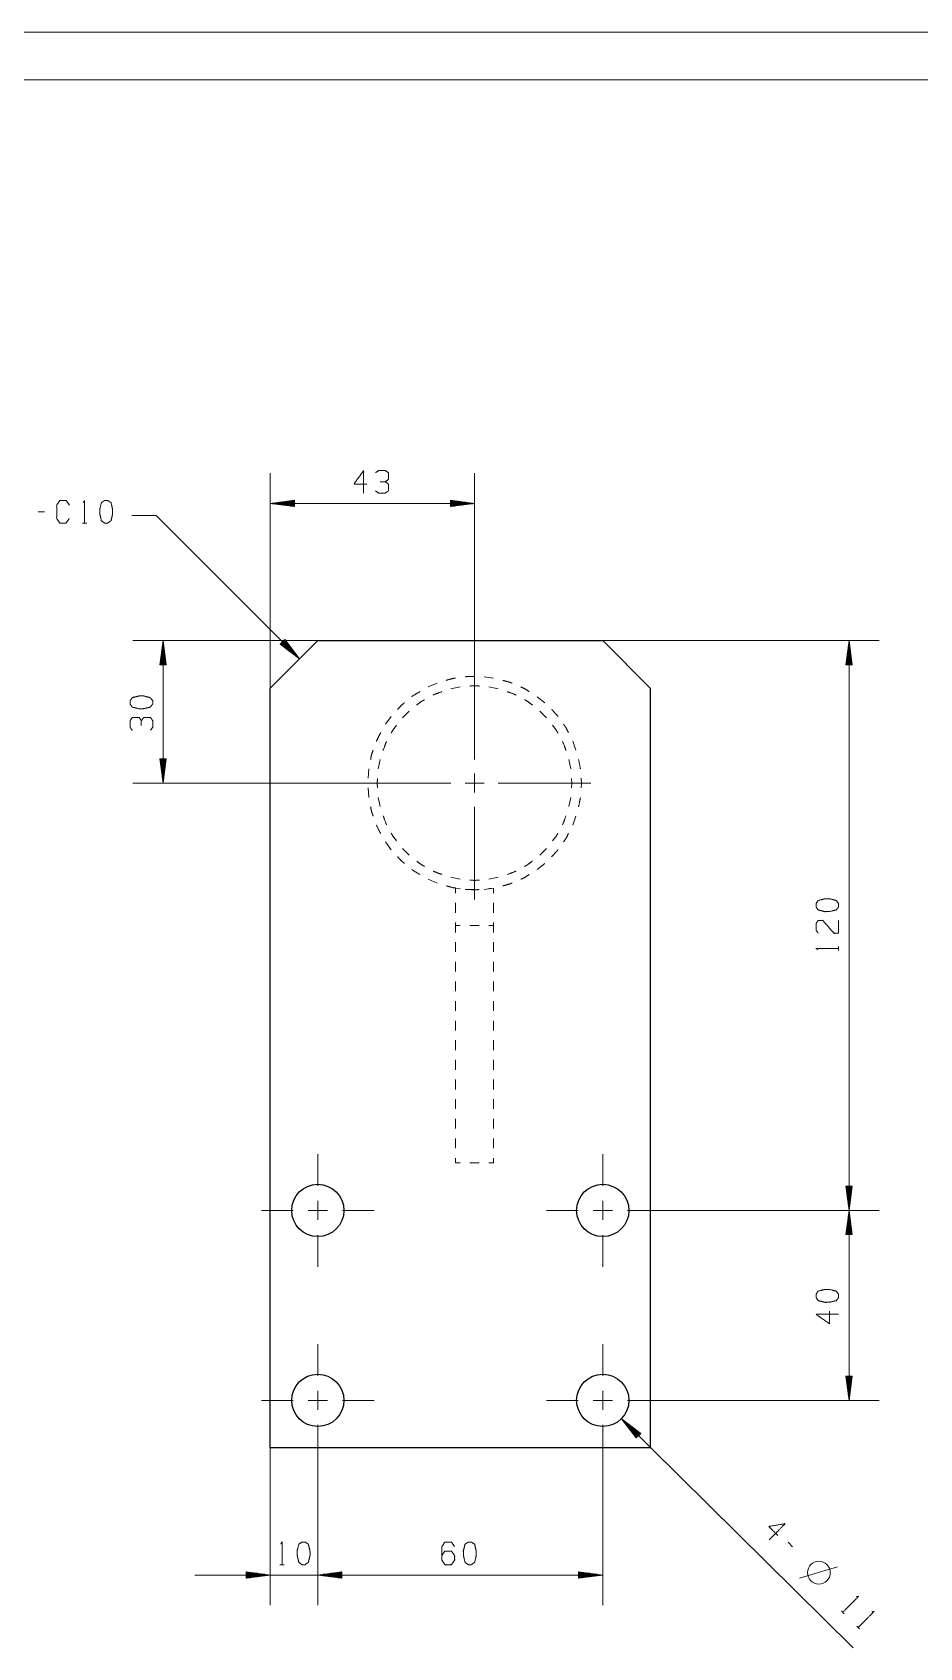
# Model space of a CAD drawing. Header units: millimetres. Extents: x 0 to 420, y 0 to 297.
# Drawn here: x 233.2 to 326.6, y 126.9 to 297 of the extents above; entities that cross this region are included whole.
import ezdxf

# ---------------------------------------------------------------- set-up
doc = ezdxf.new("R2010")
doc.units = ezdxf.units.MM
doc.layers.add('101', color=7, linetype='Continuous', true_color=0xffffff)

msp = doc.modelspace()

# ---------------------------------------------------------------- linework, layer by layer
at = {"layer": '101', "color": 133, "linetype": 'Continuous', "lineweight": 18}
for p, q in [((420, 297), (0, 297)), ((415, 292), (25, 292))]:
    msp.add_line(p, q, dxfattribs=at)
at = {"layer": '101', "color": 22, "linetype": 'Continuous', "lineweight": 18}
for p, q in [((258.21, 227.94), (258.21, 250.56)), ((279.71, 230.19), (279.71, 250.56)), ((260.75, 247.72), (258.21, 247.38)), ((258.21, 247.38), (260.75, 247.05)), ((258.21, 247.38), (279.71, 247.38)), ((260.75, 247.41), (258.41, 247.41)), ((260.75, 247.36), (258.41, 247.36)), ((260.75, 247.46), (258.79, 247.46)), ((260.75, 247.31), (258.79, 247.31)), ((260.75, 247.51), (259.18, 247.51)), ((260.75, 247.26), (259.18, 247.26)), ((260.75, 247.56), (259.57, 247.56)), ((260.75, 247.21), (259.57, 247.21)), ((260.75, 247.61), (259.95, 247.61)), ((260.75, 247.16), (259.95, 247.16)), ((260.75, 247.66), (260.34, 247.66)), ((260.75, 247.1), (260.34, 247.1)), ((260.75, 247.71), (260.72, 247.71)), ((260.75, 247.71), (260.72, 247.71)), ((260.75, 247.05), (260.72, 247.05)), ((260.75, 247.05), (260.72, 247.05)), ((260.75, 247.05), (260.75, 247.72)), ((279.71, 247.38), (277.17, 247.72)), ((277.17, 247.72), (277.17, 247.05)), ((277.17, 247.71), (277.21, 247.71)), ((277.17, 247.71), (277.21, 247.71)), ((277.17, 247.66), (277.59, 247.66)), ((277.17, 247.61), (277.98, 247.61)), ((277.17, 247.56), (278.36, 247.56)), ((277.17, 247.51), (278.75, 247.51)), ((277.17, 247.46), (279.14, 247.46)), ((277.17, 247.41), (279.52, 247.41)), ((277.17, 247.05), (279.71, 247.38)), ((277.17, 247.36), (279.52, 247.36)), ((277.17, 247.31), (279.14, 247.31)), ((277.17, 247.26), (278.75, 247.26)), ((277.17, 247.21), (278.36, 247.21)), ((277.17, 247.16), (277.98, 247.16)), ((277.17, 247.1), (277.59, 247.1)), ((277.17, 247.05), (277.21, 247.05)), ((277.17, 247.05), (277.21, 247.05)), ((246.18, 246.13), (243.64, 246.13)), ((246.18, 246.13), (261.29, 231.02)), ((259.73, 233.05), (259.26, 232.58)), ((259.73, 233.05), (259.75, 233.03)), ((259.73, 233.05), (259.75, 233.03)), ((261.29, 231.02), (259.73, 233.05)), ((263.21, 232.94), (243.74, 232.94)), ((246.92, 232.94), (246.58, 230.4)), ((246.74, 230.4), (246.74, 231.59)), ((246.79, 230.4), (246.79, 231.98)), ((246.84, 230.4), (246.84, 232.36)), ((246.89, 230.4), (246.89, 232.75)), ((246.92, 217.94), (246.92, 232.94)), ((247.25, 230.4), (246.92, 232.94)), ((246.94, 230.4), (246.94, 232.75)), ((246.99, 230.4), (246.99, 232.36)), ((247.04, 230.4), (247.04, 231.98)), ((247.1, 230.4), (247.1, 231.59)), ((259.26, 232.58), (259.28, 232.56)), ((259.26, 232.58), (259.28, 232.56)), ((259.26, 232.58), (261.29, 231.02)), ((259.3, 232.62), (259.59, 232.32)), ((259.33, 232.65), (259.9, 232.09)), ((259.37, 232.69), (260.21, 231.85)), ((259.41, 232.73), (260.52, 231.61)), ((259.44, 232.76), (260.83, 231.38)), ((259.48, 232.8), (261.14, 231.14)), ((259.51, 232.83), (261.17, 231.17)), ((259.55, 232.87), (260.94, 231.48)), ((259.59, 232.91), (260.7, 231.79)), ((259.62, 232.94), (260.46, 232.1)), ((259.66, 232.98), (260.23, 232.41)), ((259.69, 233.01), (259.99, 232.72)), ((293.21, 232.94), (322.31, 232.94)), ((319.14, 232.94), (318.8, 230.4)), ((318.96, 230.4), (318.96, 231.59)), ((319.01, 230.4), (319.01, 231.98)), ((319.06, 230.4), (319.06, 232.36)), ((319.11, 230.4), (319.11, 232.75)), ((319.47, 230.4), (319.14, 232.94)), ((319.14, 232.94), (319.14, 172.94)), ((319.16, 230.4), (319.16, 232.75)), ((319.21, 230.4), (319.21, 232.36)), ((319.26, 230.4), (319.26, 231.98)), ((319.31, 230.4), (319.31, 231.59)), ((246.58, 230.4), (247.25, 230.4)), ((246.59, 230.4), (246.59, 230.43)), ((246.59, 230.4), (246.59, 230.43)), ((246.64, 230.4), (246.64, 230.82)), ((246.69, 230.4), (246.69, 231.21)), ((247.15, 230.4), (247.15, 231.21)), ((247.2, 230.4), (247.2, 230.82)), ((247.25, 230.4), (247.25, 230.43)), ((247.25, 230.4), (247.25, 230.43)), ((318.8, 230.4), (319.47, 230.4)), ((318.81, 230.4), (318.81, 230.43)), ((318.81, 230.4), (318.81, 230.43)), ((318.86, 230.4), (318.86, 230.82)), ((318.91, 230.4), (318.91, 231.21)), ((319.36, 230.4), (319.36, 231.21)), ((319.42, 230.4), (319.42, 230.82)), ((319.47, 230.4), (319.47, 230.43)), ((319.47, 230.4), (319.47, 230.43)), ((247.25, 220.48), (246.58, 220.48)), ((246.58, 220.48), (246.92, 217.94)), ((246.59, 220.48), (246.59, 220.45)), ((246.59, 220.48), (246.59, 220.45)), ((246.64, 220.48), (246.64, 220.07)), ((246.69, 220.48), (246.69, 219.68)), ((246.74, 220.48), (246.74, 219.29)), ((246.79, 220.48), (246.79, 218.91)), ((246.84, 220.48), (246.84, 218.52)), ((246.89, 220.48), (246.89, 218.14)), ((246.92, 217.94), (247.25, 220.48)), ((246.94, 220.48), (246.94, 218.14)), ((246.99, 220.48), (246.99, 218.52)), ((247.04, 220.48), (247.04, 218.91)), ((247.1, 220.48), (247.1, 219.29)), ((247.15, 220.48), (247.15, 219.68)), ((247.2, 220.48), (247.2, 220.07)), ((247.25, 220.48), (247.25, 220.45)), ((247.25, 220.48), (247.25, 220.45)), ((267.46, 217.94), (243.74, 217.94)), ((318.8, 175.48), (319.14, 172.94)), ((319.47, 175.48), (318.8, 175.48)), ((318.81, 175.48), (318.81, 175.45)), ((318.81, 175.48), (318.81, 175.45)), ((318.86, 175.48), (318.86, 175.07)), ((318.91, 175.48), (318.91, 174.68)), ((318.96, 175.48), (318.96, 174.29)), ((319.01, 175.48), (319.01, 173.91)), ((319.06, 175.48), (319.06, 173.52)), ((319.11, 175.48), (319.11, 173.14)), ((319.14, 172.94), (319.47, 175.48)), ((319.16, 175.48), (319.16, 173.14)), ((319.21, 175.48), (319.21, 173.52)), ((319.26, 175.48), (319.26, 173.91)), ((319.31, 175.48), (319.31, 174.29)), ((319.36, 175.48), (319.36, 174.68)), ((319.42, 175.48), (319.42, 175.07)), ((319.47, 175.48), (319.47, 175.45)), ((319.47, 175.48), (319.47, 175.45)), ((299.14, 172.94), (322.31, 172.94)), ((299.14, 172.94), (322.31, 172.94)), ((319.14, 172.94), (318.8, 170.4)), ((319.01, 170.4), (319.01, 171.98)), ((319.06, 170.4), (319.06, 172.36)), ((319.11, 170.4), (319.11, 172.75)), ((319.47, 170.4), (319.14, 172.94)), ((319.14, 172.94), (319.14, 152.94)), ((319.16, 170.4), (319.16, 172.75)), ((319.21, 170.4), (319.21, 172.36)), ((319.26, 170.4), (319.26, 171.98)), ((318.8, 170.4), (319.47, 170.4)), ((318.81, 170.4), (318.81, 170.43)), ((318.81, 170.4), (318.81, 170.43)), ((318.86, 170.4), (318.86, 170.82)), ((318.91, 170.4), (318.91, 171.21)), ((318.96, 170.4), (318.96, 171.59)), ((319.31, 170.4), (319.31, 171.59)), ((319.36, 170.4), (319.36, 171.21)), ((319.42, 170.4), (319.42, 170.82)), ((319.47, 170.4), (319.47, 170.43)), ((319.47, 170.4), (319.47, 170.43)), ((318.8, 155.48), (319.14, 152.94)), ((319.47, 155.48), (318.8, 155.48)), ((318.81, 155.48), (318.81, 155.45)), ((318.81, 155.48), (318.81, 155.45)), ((318.86, 155.48), (318.86, 155.07)), ((318.91, 155.48), (318.91, 154.68)), ((318.96, 155.48), (318.96, 154.29)), ((319.01, 155.48), (319.01, 153.91)), ((319.06, 155.48), (319.06, 153.52)), ((319.11, 155.48), (319.11, 153.14)), ((319.14, 152.94), (319.47, 155.48)), ((319.16, 155.48), (319.16, 153.14)), ((319.21, 155.48), (319.21, 153.52)), ((319.26, 155.48), (319.26, 153.91)), ((319.31, 155.48), (319.31, 154.29)), ((319.36, 155.48), (319.36, 154.68)), ((319.42, 155.48), (319.42, 155.07)), ((319.47, 155.48), (319.47, 155.45)), ((319.47, 155.48), (319.47, 155.45)), ((299.14, 152.94), (322.31, 152.94)), ((295.17, 151.01), (319.56, 126.9)), ((295.17, 151.01), (296.74, 148.99)), ((297.21, 149.46), (295.17, 151.01)), ((296.96, 149.21), (295.29, 150.86)), ((296.99, 149.24), (295.33, 150.89)), ((296.92, 149.17), (295.53, 150.55)), ((297.03, 149.28), (295.64, 150.66)), ((296.89, 149.13), (295.77, 150.24)), ((297.07, 149.31), (295.95, 150.42)), ((296.85, 149.1), (296.01, 149.93)), ((297.1, 149.35), (296.26, 150.19)), ((297.14, 149.39), (296.57, 149.95)), ((297.17, 149.42), (296.88, 149.72)), ((296.82, 149.06), (296.24, 149.63)), ((296.78, 149.03), (296.48, 149.32)), ((296.74, 148.99), (296.72, 149.01)), ((296.74, 148.99), (296.72, 149.01)), ((296.74, 148.99), (297.21, 149.46)), ((297.21, 149.46), (297.19, 149.48)), ((297.21, 149.46), (297.19, 149.48)), ((258.21, 147.94), (258.21, 131.37)), ((263.21, 147.02), (263.21, 131.37)), ((263.21, 147.02), (263.21, 131.37)), ((293.21, 147.02), (293.21, 131.37)), ((271.15, 134.55), (250.28, 134.55)), ((255.67, 134.88), (255.67, 134.22)), ((258.21, 134.55), (255.67, 134.88)), ((255.67, 134.88), (255.71, 134.88)), ((255.67, 134.88), (255.71, 134.88)), ((255.67, 134.83), (256.09, 134.83)), ((255.67, 134.78), (256.48, 134.78)), ((255.67, 134.73), (256.86, 134.73)), ((255.67, 134.68), (257.25, 134.68)), ((255.67, 134.63), (257.64, 134.63)), ((255.67, 134.57), (258.02, 134.57)), ((255.67, 134.22), (258.21, 134.55)), ((255.67, 134.52), (258.02, 134.52)), ((255.67, 134.47), (257.64, 134.47)), ((255.67, 134.42), (257.25, 134.42)), ((265.75, 134.88), (263.21, 134.55)), ((265.75, 134.88), (263.21, 134.55)), ((263.21, 134.55), (265.75, 134.22)), ((263.21, 134.55), (265.75, 134.22)), ((263.21, 134.55), (293.21, 134.55)), ((265.75, 134.57), (263.41, 134.57)), ((265.75, 134.57), (263.41, 134.57)), ((265.75, 134.52), (263.41, 134.52)), ((265.75, 134.52), (263.41, 134.52)), ((265.75, 134.63), (263.79, 134.63)), ((265.75, 134.63), (263.79, 134.63)), ((265.75, 134.47), (263.79, 134.47)), ((265.75, 134.47), (263.79, 134.47)), ((265.75, 134.68), (264.18, 134.68)), ((265.75, 134.68), (264.18, 134.68)), ((265.75, 134.42), (264.18, 134.42)), ((265.75, 134.42), (264.18, 134.42)), ((265.75, 134.73), (264.57, 134.73)), ((265.75, 134.73), (264.57, 134.73)), ((265.75, 134.78), (264.95, 134.78)), ((265.75, 134.78), (264.95, 134.78)), ((265.75, 134.83), (265.34, 134.83)), ((265.75, 134.83), (265.34, 134.83)), ((265.75, 134.88), (265.72, 134.88)), ((265.75, 134.88), (265.72, 134.88)), ((265.75, 134.88), (265.72, 134.88)), ((265.75, 134.88), (265.72, 134.88)), ((265.75, 134.22), (265.75, 134.88)), ((265.75, 134.22), (265.75, 134.88)), ((293.21, 134.55), (290.67, 134.88)), ((290.67, 134.88), (290.67, 134.22)), ((290.67, 134.88), (290.71, 134.88)), ((290.67, 134.88), (290.71, 134.88)), ((290.67, 134.83), (291.09, 134.83)), ((290.67, 134.78), (291.48, 134.78)), ((290.67, 134.73), (291.86, 134.73)), ((290.67, 134.68), (292.25, 134.68)), ((290.67, 134.63), (292.64, 134.63)), ((290.67, 134.57), (293.02, 134.57)), ((290.67, 134.22), (293.21, 134.55)), ((290.67, 134.52), (293.02, 134.52)), ((290.67, 134.47), (292.64, 134.47)), ((290.67, 134.42), (292.25, 134.42)), ((255.67, 134.37), (256.86, 134.37)), ((255.67, 134.32), (256.48, 134.32)), ((255.67, 134.27), (256.09, 134.27)), ((255.67, 134.22), (255.71, 134.22)), ((255.67, 134.22), (255.71, 134.22)), ((265.75, 134.37), (264.57, 134.37)), ((265.75, 134.37), (264.57, 134.37)), ((265.75, 134.32), (264.95, 134.32)), ((265.75, 134.32), (264.95, 134.32)), ((265.75, 134.27), (265.34, 134.27)), ((265.75, 134.27), (265.34, 134.27)), ((265.75, 134.22), (265.72, 134.22)), ((265.75, 134.22), (265.72, 134.22)), ((265.75, 134.22), (265.72, 134.22)), ((265.75, 134.22), (265.72, 134.22)), ((290.67, 134.37), (291.86, 134.37)), ((290.67, 134.32), (291.48, 134.32)), ((290.67, 134.27), (291.09, 134.27)), ((290.67, 134.22), (290.71, 134.22)), ((290.67, 134.22), (290.71, 134.22))]:
    msp.add_line(p, q, dxfattribs=at)
at = {"layer": '101', "color": 72, "linetype": 'Continuous', "lineweight": 18}
for p, q in [((234.45, 246.52), (233.78, 246.52)), ((238.45, 245.32), (238.88, 245.32)), ((318.04, 200.32), (318.04, 200.75)), ((313.2, 137.53), (312.72, 138)), ((259.23, 135.64), (259.66, 135.64)), ((313.93, 134.22), (317.92, 135.41)), ((318.33, 130.77), (318.63, 130.47)), ((319.95, 129.17), (320.25, 128.87))]:
    msp.add_line(p, q, dxfattribs=at)
at = {"layer": '101', "color": 92, "linetype": 'Continuous', "lineweight": 25}
for p, q in [((263.21, 232.94), (258.21, 227.94)), ((263.21, 232.94), (293.21, 232.94)), ((298.21, 227.94), (293.21, 232.94)), ((258.21, 147.94), (258.21, 227.94)), ((298.21, 227.94), (298.21, 147.94)), ((298.21, 147.94), (258.21, 147.94))]:
    msp.add_line(p, q, dxfattribs=at)
at = {"layer": '101', "color": 151, "linetype": 'Continuous', "lineweight": 18}
for p, q in [((279.71, 220.44), (279.71, 230.19)), ((277.21, 217.94), (267.46, 217.94)), ((278.71, 217.94), (280.71, 217.94)), ((279.71, 216.94), (279.71, 218.94)), ((282.21, 217.94), (291.96, 217.94)), ((279.71, 215.44), (279.71, 205.69)), ((263.21, 175.53), (263.21, 178.87)), ((293.21, 175.53), (293.21, 178.87)), ((263.21, 171.94), (263.21, 173.95)), ((293.21, 171.94), (293.21, 173.95)), ((260.62, 172.94), (257.29, 172.94)), ((262.21, 172.94), (264.22, 172.94)), ((265.81, 172.94), (269.14, 172.94)), ((290.62, 172.94), (287.29, 172.94)), ((292.21, 172.94), (294.22, 172.94)), ((295.81, 172.94), (299.14, 172.94)), ((263.21, 170.35), (263.21, 167.02)), ((293.21, 170.35), (293.21, 167.02)), ((263.21, 155.53), (263.21, 158.87)), ((293.21, 155.53), (293.21, 158.87)), ((263.21, 151.94), (263.21, 153.95)), ((293.21, 151.94), (293.21, 153.95)), ((260.62, 152.94), (257.29, 152.94)), ((262.21, 152.94), (264.22, 152.94)), ((265.81, 152.94), (269.14, 152.94)), ((290.62, 152.94), (287.29, 152.94)), ((292.21, 152.94), (294.22, 152.94)), ((295.81, 152.94), (299.14, 152.94)), ((263.21, 150.35), (263.21, 147.02)), ((293.21, 150.35), (293.21, 147.02))]:
    msp.add_line(p, q, dxfattribs=at)
at = {"layer": '101', "color": 53, "linetype": 'Continuous', "lineweight": 18}
for p, q in [((274.84, 228.06), (275.77, 228.46)), ((277.23, 227.87), (278.21, 228.08)), ((280.72, 229.13), (281.72, 229)), ((281.22, 228.08), (282.2, 227.87)), ((286.32, 227.04), (287.1, 226.4)), ((270.34, 224.13), (270.92, 224.95)), ((272.13, 224.82), (272.84, 225.53)), ((286.59, 225.53), (287.3, 224.82)), ((290.06, 222.36), (290.39, 221.41)), ((268.5, 218.45), (268.57, 219.45)), ((269.58, 219.45), (269.79, 220.43)), ((289.64, 220.43), (289.85, 219.45)), ((289.93, 218.44), (289.96, 217.94)), ((289.96, 217.94), (289.93, 217.44)), ((290.93, 218.45), (290.96, 217.94)), ((290.96, 217.94), (290.93, 217.44)), ((268.57, 216.43), (268.5, 217.44)), ((269.79, 215.46), (269.58, 216.44)), ((289.85, 216.44), (289.64, 215.46)), ((290.39, 214.47), (290.06, 213.52)), ((270.92, 210.93), (270.34, 211.76)), ((272.84, 210.36), (272.13, 211.07)), ((287.3, 211.07), (286.59, 210.36)), ((287.1, 209.49), (286.32, 208.85)), ((275.77, 207.42), (274.84, 207.82)), ((278.21, 207.81), (277.23, 208.02)), ((282.2, 208.02), (281.22, 207.81)), ((277.71, 206.87), (278.21, 206.83)), ((277.71, 206.36), (277.71, 206.87)), ((281.72, 206.89), (280.72, 206.75)), ((281.21, 206.83), (281.71, 206.87)), ((281.71, 206.87), (281.71, 206.36)), ((277.71, 204.29), (277.71, 205.32)), ((281.71, 205.32), (281.71, 204.29)), ((277.71, 202.22), (277.71, 203.26)), ((278.21, 202.94), (277.71, 202.94)), ((280.21, 202.94), (279.21, 202.94)), ((281.71, 202.94), (281.21, 202.94)), ((281.71, 203.26), (281.71, 202.22)), ((277.71, 200.16), (277.71, 201.19)), ((281.71, 201.19), (281.71, 200.16)), ((277.71, 198.09), (277.71, 199.12)), ((281.71, 199.12), (281.71, 198.09)), ((277.71, 196.02), (277.71, 197.06)), ((281.71, 197.06), (281.71, 196.02)), ((277.71, 193.96), (277.71, 194.99)), ((281.71, 194.99), (281.71, 193.96)), ((277.71, 191.89), (277.71, 192.92)), ((281.71, 192.92), (281.71, 191.89)), ((277.71, 189.82), (277.71, 190.86)), ((281.71, 190.86), (281.71, 189.82)), ((277.71, 187.76), (277.71, 188.79)), ((281.71, 188.79), (281.71, 187.76)), ((277.71, 185.69), (277.71, 186.72)), ((281.71, 186.72), (281.71, 185.69)), ((277.71, 183.63), (277.71, 184.66)), ((281.71, 184.66), (281.71, 183.63)), ((277.71, 181.56), (277.71, 182.59)), ((281.71, 182.59), (281.71, 181.56)), ((277.71, 179.49), (277.71, 180.53)), ((281.71, 180.53), (281.71, 179.49)), ((277.71, 177.94), (277.71, 178.46)), ((278.21, 177.94), (277.71, 177.94)), ((280.21, 177.94), (279.21, 177.94)), ((281.71, 177.94), (281.21, 177.94)), ((281.71, 178.46), (281.71, 177.94))]:
    msp.add_line(p, q, dxfattribs=at)
at = {"layer": '101', "color": 92, "linetype": 'Continuous', "lineweight": 25}
for centre in [(263.21, 172.94), (293.21, 172.94), (263.21, 152.94), (293.21, 152.94)]:
    msp.add_circle(centre, 2.75, dxfattribs=at)
at = {"layer": '101', "color": 72, "linetype": 'Continuous', "lineweight": 18}
msp.add_circle((315.96, 134.8), 1.2, dxfattribs=at)
for points, knots in [([(268.37, 249.43), (267.02, 249.43), (268.03, 250.85), (268.03, 248.48)], [0, 0, 0.245871, 0.565297, 1, 1]), ([(270.31, 249.68), (270.64, 249.9), (270.64, 250.63), (270.31, 250.85), (269.62, 250.85), (269.28, 250.63)], [0, 0, 0.153877, 0.429855, 0.583732, 0.846129, 1, 1]), ([(269.3, 248.7), (269.62, 248.48), (270.31, 248.48), (270.64, 248.7), (270.64, 249.43), (270.31, 249.68), (269.79, 249.68)], [0, 0, 0.124118, 0.343684, 0.472445, 0.703375, 0.836734, 1, 1]), ([(237.04, 245.8), (236.71, 245.32), (236.05, 245.32), (235.72, 245.8), (235.72, 247.22), (236.05, 247.7), (236.72, 247.7), (237.06, 247.22)], [0, 0, 0.114566, 0.243365, 0.357934, 0.638586, 0.753154, 0.885434, 1, 1]), ([(238.52, 247.5), (238.66, 247.7), (238.66, 245.32)], [0, 0, 0.093484, 1, 1]), ([(241.1, 245.32), (241.44, 245.57), (241.61, 246.27), (241.61, 246.75), (241.44, 247.47), (241.1, 247.7), (240.76, 247.7), (240.43, 247.47), (240.25, 246.75), (240.27, 246.27), (240.43, 245.57), (240.76, 245.32), (241.1, 245.32)], [0, 0, 0.067526, 0.183973, 0.260584, 0.380944, 0.446143, 0.500306, 0.565506, 0.685865, 0.762529, 0.878311, 0.945837, 1, 1]), ([(245.83, 226.61), (245.58, 226.94), (244.88, 227.12), (244.4, 227.12), (243.68, 226.94), (243.45, 226.61), (243.45, 226.27), (243.68, 225.94), (244.4, 225.76), (244.88, 225.78), (245.58, 225.94), (245.83, 226.27), (245.83, 226.61)], [0, 0, 0.067528, 0.183971, 0.260584, 0.380942, 0.446142, 0.500308, 0.565504, 0.685863, 0.76253, 0.878309, 0.945834, 1, 1]), ([(244.63, 224.51), (244.4, 224.85), (243.68, 224.85), (243.45, 224.51), (243.45, 223.82), (243.68, 223.48)], [0, 0, 0.153872, 0.429851, 0.583722, 0.846128, 1, 1]), ([(245.6, 223.5), (245.83, 223.82), (245.83, 224.51), (245.6, 224.85), (244.88, 224.85), (244.63, 224.51), (244.63, 224)], [0, 0, 0.124118, 0.34369, 0.472445, 0.703375, 0.836728, 1, 1]), ([(318.04, 205.25), (317.79, 205.58), (317.09, 205.76), (316.62, 205.76), (315.89, 205.58), (315.67, 205.25), (315.67, 204.91), (315.89, 204.58), (316.62, 204.4), (317.09, 204.42), (317.79, 204.58), (318.04, 204.91), (318.04, 205.25)], [0, 0, 0.067524, 0.183971, 0.260582, 0.380942, 0.446139, 0.500306, 0.565503, 0.685863, 0.762527, 0.87831, 0.945833, 1, 1]), ([(315.89, 202.14), (315.67, 202.46), (315.67, 203.15), (315.89, 203.48), (316.37, 203.48), (317.57, 202.12), (318.04, 202.14), (318.04, 203.48)], [0, 0, 0.069691, 0.192976, 0.265274, 0.350226, 0.674741, 0.759752, 1, 1]), ([(315.87, 200.39), (315.67, 200.54), (318.04, 200.54)], [0, 0, 0.093488, 1, 1]), ([(318.04, 164.11), (317.79, 164.44), (317.09, 164.62), (316.62, 164.62), (315.89, 164.44), (315.67, 164.11), (315.67, 163.77), (315.89, 163.44), (316.62, 163.26), (317.09, 163.28), (317.79, 163.44), (318.04, 163.77), (318.04, 164.11)], [0, 0, 0.067525, 0.183972, 0.260583, 0.380943, 0.446141, 0.500306, 0.565504, 0.685864, 0.762528, 0.87831, 0.945835, 1, 1]), ([(317.09, 162.35), (317.09, 161), (315.67, 162.01), (318.04, 162.01)], [0, 0, 0.24587, 0.565295, 1, 1]), ([(311.64, 138.71), (310.69, 139.66), (312.41, 139.96), (310.74, 138.27)], [0, 0, 0.245869, 0.565296, 1, 1]), ([(259.3, 137.82), (259.45, 138.02), (259.45, 135.64)], [0, 0, 0.093486, 1, 1]), ([(261.88, 135.64), (262.22, 135.89), (262.39, 136.59), (262.39, 137.07), (262.22, 137.79), (261.88, 138.02), (261.54, 138.02), (261.21, 137.79), (261.03, 137.07), (261.05, 136.59), (261.21, 135.89), (261.54, 135.64), (261.88, 135.64)], [0, 0, 0.067527, 0.183973, 0.260585, 0.380944, 0.446143, 0.500306, 0.565505, 0.685864, 0.762529, 0.87831, 0.945837, 1, 1]), ([(276.27, 136.59), (276.59, 137.07), (277.28, 137.07), (277.62, 136.59), (277.62, 136.12), (277.28, 135.64), (276.59, 135.64), (276.27, 136.12), (276.27, 137.54), (276.59, 138.02), (277.28, 138.02), (277.62, 137.54)], [0, 0, 0.076962, 0.16976, 0.248073, 0.312018, 0.390332, 0.483129, 0.560093, 0.751927, 0.82889, 0.921687, 1, 1]), ([(279.38, 135.64), (279.72, 135.89), (279.89, 136.59), (279.89, 137.07), (279.72, 137.79), (279.38, 138.02), (279.04, 138.02), (278.71, 137.79), (278.53, 137.07), (278.55, 136.59), (278.71, 135.89), (279.04, 135.64), (279.38, 135.64)], [0, 0, 0.067524, 0.183971, 0.260583, 0.380941, 0.446138, 0.500304, 0.565503, 0.685861, 0.762526, 0.878307, 0.945834, 1, 1]), ([(319.91, 132.27), (320.15, 132.31), (318.48, 130.62)], [0, 0, 0.093489, 1, 1]), ([(321.53, 130.67), (321.77, 130.71), (320.1, 129.02)], [0, 0, 0.09349, 1, 1])]:
    msp.add_open_spline(points, degree=1, knots=knots, dxfattribs=at)
at = {"layer": '101', "color": 53, "linetype": 'Continuous', "lineweight": 18}
for points, knots in [([(276.73, 228.76), (277.43, 228.96), (277.71, 229)], [0, 0, 0.717386, 1, 1]), ([(278.71, 229.13), (278.95, 229.17), (279.71, 229.17)], [0, 0, 0.239129, 1, 1]), ([(279.21, 228.16), (279.71, 228.19), (280.22, 228.16)], [0, 0, 0.50001, 1, 1]), ([(282.7, 228.76), (283.48, 228.54), (283.66, 228.46)], [0, 0, 0.804348, 1, 1]), ([(284.59, 228.06), (284.89, 227.93), (285.47, 227.58)], [0, 0, 0.326095, 1, 1]), ([(271.6, 225.7), (272.04, 226.16), (272.33, 226.4)], [0, 0, 0.630441, 1, 1]), ([(273.11, 227.04), (273.23, 227.13), (273.96, 227.58)], [0, 0, 0.152172, 1, 1]), ([(273.62, 226.15), (274.17, 226.57), (274.45, 226.72)], [0, 0, 0.681813, 1, 1]), ([(275.34, 227.2), (275.46, 227.27), (276.27, 227.57)], [0, 0, 0.136356, 1, 1]), ([(283.16, 227.57), (283.97, 227.27), (284.09, 227.2)], [0, 0, 0.863626, 1, 1]), ([(284.98, 226.72), (285.26, 226.57), (285.8, 226.15)], [0, 0, 0.318187, 1, 1]), ([(287.83, 225.7), (288.44, 225.04), (288.5, 224.95)], [0, 0, 0.891297, 1, 1]), ([(269.37, 222.36), (269.4, 222.42), (269.83, 223.26)], [0, 0, 0.065204, 1, 1]), ([(270.94, 223.2), (271.09, 223.48), (271.5, 224.03)], [0, 0, 0.318169, 1, 1]), ([(287.93, 224.03), (288.34, 223.48), (288.49, 223.2)], [0, 0, 0.681831, 1, 1]), ([(289.09, 224.13), (289.33, 223.79), (289.6, 223.26)], [0, 0, 0.413044, 1, 1]), ([(268.77, 220.44), (268.88, 220.98), (269.04, 221.41)], [0, 0, 0.543471, 1, 1]), ([(270.09, 221.39), (270.39, 222.2), (270.46, 222.32)], [0, 0, 0.863626, 1, 1]), ([(288.97, 222.32), (289.04, 222.2), (289.34, 221.39)], [0, 0, 0.136374, 1, 1]), ([(290.66, 220.44), (290.86, 219.47), (290.86, 219.45)], [0, 0, 0.978255, 1, 1]), ([(269.5, 217.44), (269.46, 217.94), (269.5, 218.44)], [0, 0, 0.50001, 1, 1]), ([(290.86, 216.43), (290.86, 216.41), (290.66, 215.44)], [0, 0, 0.021725, 1, 1]), ([(269.04, 214.47), (268.88, 214.91), (268.77, 215.44)], [0, 0, 0.45652, 1, 1]), ([(270.46, 213.56), (270.39, 213.68), (270.09, 214.5)], [0, 0, 0.136356, 1, 1]), ([(289.34, 214.5), (289.04, 213.68), (288.97, 213.56)], [0, 0, 0.863644, 1, 1]), ([(269.83, 212.62), (269.4, 213.46), (269.37, 213.52)], [0, 0, 0.934777, 1, 1]), ([(271.5, 211.85), (271.09, 212.4), (270.94, 212.68)], [0, 0, 0.681813, 1, 1]), ([(288.49, 212.68), (288.34, 212.4), (287.93, 211.85)], [0, 0, 0.318187, 1, 1]), ([(288.5, 210.93), (288.44, 210.84), (287.83, 210.19)], [0, 0, 0.108703, 1, 1]), ([(289.6, 212.62), (289.33, 212.1), (289.09, 211.76)], [0, 0, 0.586964, 1, 1]), ([(272.33, 209.49), (272.04, 209.72), (271.6, 210.19)], [0, 0, 0.369567, 1, 1]), ([(274.45, 209.17), (274.17, 209.32), (273.62, 209.73)], [0, 0, 0.318187, 1, 1]), ([(285.8, 209.73), (285.26, 209.32), (284.98, 209.17)], [0, 0, 0.681813, 1, 1]), ([(273.96, 208.31), (273.23, 208.75), (273.11, 208.85)], [0, 0, 0.847826, 1, 1]), ([(276.27, 208.32), (275.46, 208.62), (275.34, 208.68)], [0, 0, 0.863644, 1, 1]), ([(280.22, 207.73), (279.71, 207.69), (279.21, 207.73)], [0, 0, 0.49999, 1, 1]), ([(284.09, 208.68), (283.97, 208.62), (283.16, 208.32)], [0, 0, 0.136374, 1, 1]), ([(285.47, 208.31), (284.89, 207.95), (284.59, 207.82)], [0, 0, 0.673914, 1, 1]), ([(277.71, 206.89), (277.43, 206.93), (276.73, 207.12)], [0, 0, 0.282612, 1, 1]), ([(279.71, 206.72), (278.95, 206.72), (278.71, 206.75)], [0, 0, 0.760873, 1, 1]), ([(283.66, 207.42), (283.48, 207.34), (282.7, 207.12)], [0, 0, 0.195652, 1, 1])]:
    msp.add_open_spline(points, degree=1, knots=knots, dxfattribs=at)
msp.add_open_spline([(279.21, 206.74), (279.71, 206.69), (280.21, 206.74)], degree=1, dxfattribs=at)

doc.saveas('drawing.dxf')
